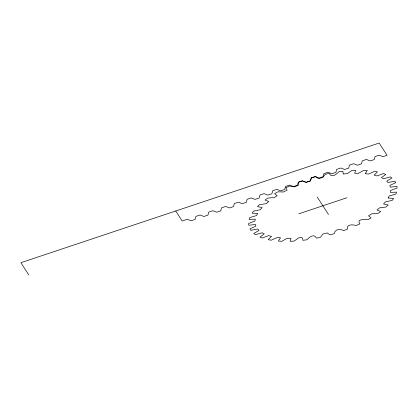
<?xml version="1.0" encoding="UTF-8"?>
<svg xmlns="http://www.w3.org/2000/svg" width="418" height="418" viewBox="0 0 418 418"><rect width="100%" height="100%" fill="white"/><g stroke="black" fill="none" stroke-linecap="round" stroke-linejoin="round"><path stroke-width="0.63" d="M298.76 213.823L346.961 197.724M317.246 197.056L328.47 214.491M175.722 210.986L182.154 220.981L187.321 219.257L191.063 220.767L195.128 219.403L195.948 216.378L200.117 214.988L203.853 216.493L207.924 215.134L208.744 212.104L212.908 210.714L216.649 212.219L220.72 210.86L221.54 207.83L225.704 206.44L229.445 207.945L233.516 206.586L234.331 203.556L238.5 202.166L242.236 203.671L246.306 202.312L247.132 199.287L251.291 197.892L255.032 199.402L259.103 198.043L259.923 195.013L264.087 193.623L267.828 195.128L271.899 193.769L272.719 190.739L276.883 189.349L280.624 190.854L284.695 189.495L285.515 186.465L289.679 185.075L293.415 186.58L297.485 185.221L298.311 182.191L302.47 180.801L306.211 182.305L310.281 180.947L311.107 177.916L315.266 176.527L319.007 178.037L323.077 176.673L323.898 173.648L328.062 172.258L331.803 173.763L335.873 172.404L336.694 169.374L340.858 167.984L344.599 169.489L348.669 168.13L349.49 165.1L353.649 163.71L357.395 165.214L361.46 163.856L362.286 160.826L366.445 159.436L370.191 160.94L374.256 159.582L375.077 156.551L379.241 155.162L382.982 156.672L387.052 155.308L379.157 143.045L20.9 262.692L28.795 274.955M310.407 180.822L306.033 182.373L302.167 180.947L298.253 182.4L298.374 185.216L294.251 186.919A15.633 6.108 -15.8 0 0 293.588 186.71L289.418 186.057L285.802 187.729L287.171 190.19L283.247 192.076A18.052 7.054 -15.8 0 0 281.758 191.909L277.813 191.841L274.61 193.675L277.186 195.697L273.978 197.761L273.043 197.745A22.974 8.977 -15.8 0 0 269.965 197.881L267.734 198.101L265.064 200.034L268.753 201.554L266.172 203.691L259.536 204.616L257.488 206.591L262.164 207.547L260.304 209.684L253.491 211.174L252.132 213.117L256.678 213.499A13.13 5.131 -15.8 0 0 257.645 213.483L256.563 215.552L249.812 217.548L249.191 219.393L255.346 219.157L254.808 221.164A17.185 6.714 -15.8 0 0 252.921 221.796L248.616 223.52L248.752 225.203L249.854 225.119A26.292 10.272 -15.8 0 0 253.156 224.748L255.341 224.372L255.9 226.091L249.954 228.892L250.842 230.355L257.64 228.954L259.003 230.412L253.773 233.469L255.382 234.665L261.098 233.113A14.181 5.544 -15.8 0 0 262.159 232.748L264.286 233.892L259.944 237.111L262.222 237.994L268.743 235.627L271.559 236.41L270.289 237.466A26.167 10.225 -15.8 0 0 268.711 239.117L268.257 239.681L271.125 240.23L276.282 237.962A12.686 4.959 -15.8 0 0 277.176 237.487L280.582 237.889L279.663 238.944A26.522 10.361 -15.8 0 0 278.675 240.554L278.43 241.097L281.789 241.29L287.156 238.265L291.038 238.276L290.113 241.311L293.854 241.139A29.077 11.359 -15.8 0 0 296.346 239.524C298.666 237.314 303.316 235.632 302.914 240.313L306.906 239.78C309.372 237.084 314.346 233.192 316.395 238.14L320.496 237.272L322.853 234.043L327.325 232.925A14.348 5.606 -15.8 0 0 327.628 233.291L330.095 234.864L334.175 233.683C334.839 229.069 340.022 228.562 343.549 230.6L347.462 229.148C346.224 223.813 352.849 224.644 356.298 225.49L359.914 223.818C355.917 218.786 364.951 219.513 367.908 219.706L371.106 217.872L368.535 215.85L371.743 213.786L377.982 213.452L380.652 211.513L376.963 209.998L379.544 207.861L382.731 207.521A29.448 11.505 -15.8 0 0 386.185 206.931L388.233 204.961L383.552 204L385.417 201.863L392.225 200.374L393.584 198.435L389.043 198.054A13.13 5.131 -15.8 0 0 388.071 198.064L389.158 196L395.909 193.999L396.53 192.16L390.375 192.395L390.637 190.467L397.1 188.027L396.964 186.344L390.375 187.175L389.816 185.456L395.762 182.661L394.874 181.198L389.174 182.305A13.083 5.11 -15.8 0 0 388.076 182.593L386.713 181.14L391.948 178.078L390.334 176.882L383.557 178.799L381.435 177.66L385.772 174.442L383.499 173.554L376.973 175.921L374.162 175.137L377.464 171.866L374.591 171.317L368.545 174.066L365.139 173.658L367.291 170.45L363.926 170.262L358.56 173.282L354.678 173.271L355.603 170.241L351.862 170.413L347.363 173.611L343.136 173.998A14.531 5.68 -15.8 0 0 343.235 173.517L342.807 171.234L338.815 171.767C336.349 174.463 331.375 178.355 329.327 173.407L325.22 174.28L322.863 177.504L318.391 178.622A14.238 5.565 -15.8 0 0 318.088 178.256L315.621 176.683L311.546 177.864L310.407 180.822"/></g></svg>
